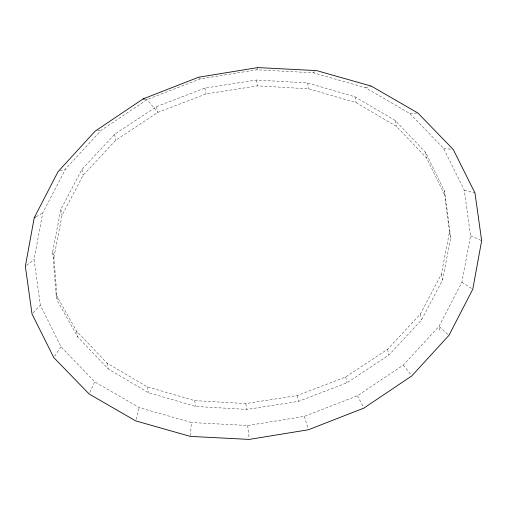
<?xml version="1.0" encoding="UTF-8"?>
<svg xmlns="http://www.w3.org/2000/svg" width="507" height="507" viewBox="0 0 507 507"><rect width="100%" height="100%" fill="white"/><g stroke="black" fill="none" stroke-linecap="round" stroke-linejoin="round"><path stroke-width="0.38" stroke-dasharray="2.54 1.9" d="M190.398 435.621L191.361 422.515L139.191 407.596L94.727 381.784L60.998 346.826L40.306 305.106L34.064 259.476L42.696 213.035L65.606 168.958L101.242 130.242L147.176 99.524L200.271 78.902L256.91 69.782L313.237 72.78L365.408 87.698L409.871 113.517L443.6 148.475L464.292 190.188L470.534 235.818L461.902 282.26L438.986 326.337L403.35 365.059L357.422 395.771L304.327 416.393L247.689 425.512L191.361 422.515M52.696 251.63L60.834 209.423L81.938 169.42L114.569 134.355L156.505 106.609L204.885 88.072L256.415 80.017L307.584 82.983L354.9 96.774L395.149 120.444L425.576 152.392L444.113 190.423L445.311 196.279L450.698 237.815L442.56 280.022L421.456 320.025L388.825 355.09L346.889 382.836L298.509 401.373L246.979 409.428L195.81 406.462L148.494 392.672L108.251 369.001L77.818 337.054L57.335 300.733L56.138 294.884L52.696 251.63L53.9 257.48L57.335 300.733M53.9 257.48L62.038 215.279L83.142 175.276L115.773 140.205L157.709 112.459L206.089 93.922L257.619 85.867L308.788 88.833L356.104 102.623L396.347 126.3L426.774 158.241L445.311 196.279M56.138 294.884L76.62 331.204L107.047 363.145L147.29 386.822L194.612 400.612L245.781 403.578L297.311 395.517L345.692 376.986L387.627 349.241L420.259 314.169L441.356 274.167L449.494 231.959L444.113 190.423M136.123 419.435L139.191 407.596M256.91 69.782L257.759 67.589M89.821 392.583L94.727 381.784M54.636 356.294L60.998 346.826M33.056 312.889L40.306 305.106M26.592 265.345L34.064 259.476M313.237 72.78L314.948 71.696M36.181 216.679L42.696 213.035M60.105 170.916L65.606 168.958M365.408 87.698L371.263 86.089M97.458 130.781L101.242 130.242M409.871 113.517L417.109 113.023M443.6 148.475L452.472 149.369M145.141 99.22L147.176 99.524L157.709 112.459L156.505 106.609M464.292 190.188L474.977 192.996M470.534 235.818L481.65 240.679M461.902 282.26L472.778 289.231M447.782 334.29L438.986 326.337L440.19 332.193M198.56 77.241L200.271 78.902M403.35 365.059L411.348 375.288M357.422 395.771L363.17 406.722M304.327 416.393L307.983 428.269M449.494 231.959L450.698 237.815M425.576 152.392L426.774 158.241M441.356 274.167L442.56 280.022M395.149 120.444L396.347 126.3M420.259 314.169L421.456 320.025M354.9 96.774L356.104 102.623M387.627 349.241L388.825 355.09M307.584 82.983L308.788 88.833M345.692 376.986L346.889 382.836M256.415 80.017L257.619 85.867M297.311 395.517L298.509 401.373M204.885 88.072L206.089 93.922M245.781 403.578L246.979 409.428M194.612 400.612L195.81 406.462M114.569 134.355L115.773 140.205M147.29 386.822L148.494 392.672M81.938 169.42L83.142 175.276M107.047 363.145L108.251 369.001M60.834 209.423L62.038 215.279M76.62 331.204L77.818 337.054M247.689 425.512L249.159 438.637"/><path stroke-width="0.76" d="M34.223 217.769L25.35 266.321L32.023 314.004L53.786 357.562L89.162 394.028L135.737 420.911L190.34 436.394L249.241 439.411L308.44 429.759L363.887 408.091L411.817 375.89L448.955 335.349L472.778 289.231L481.65 240.679L474.977 192.996L453.214 149.438L417.838 112.972L371.263 86.089L316.66 70.606L257.759 67.589L198.56 77.241L143.113 98.909L95.183 131.11L58.045 171.651L34.223 217.769L35.528 217.04M143.113 98.909L144.463 99.112"/></g></svg>
